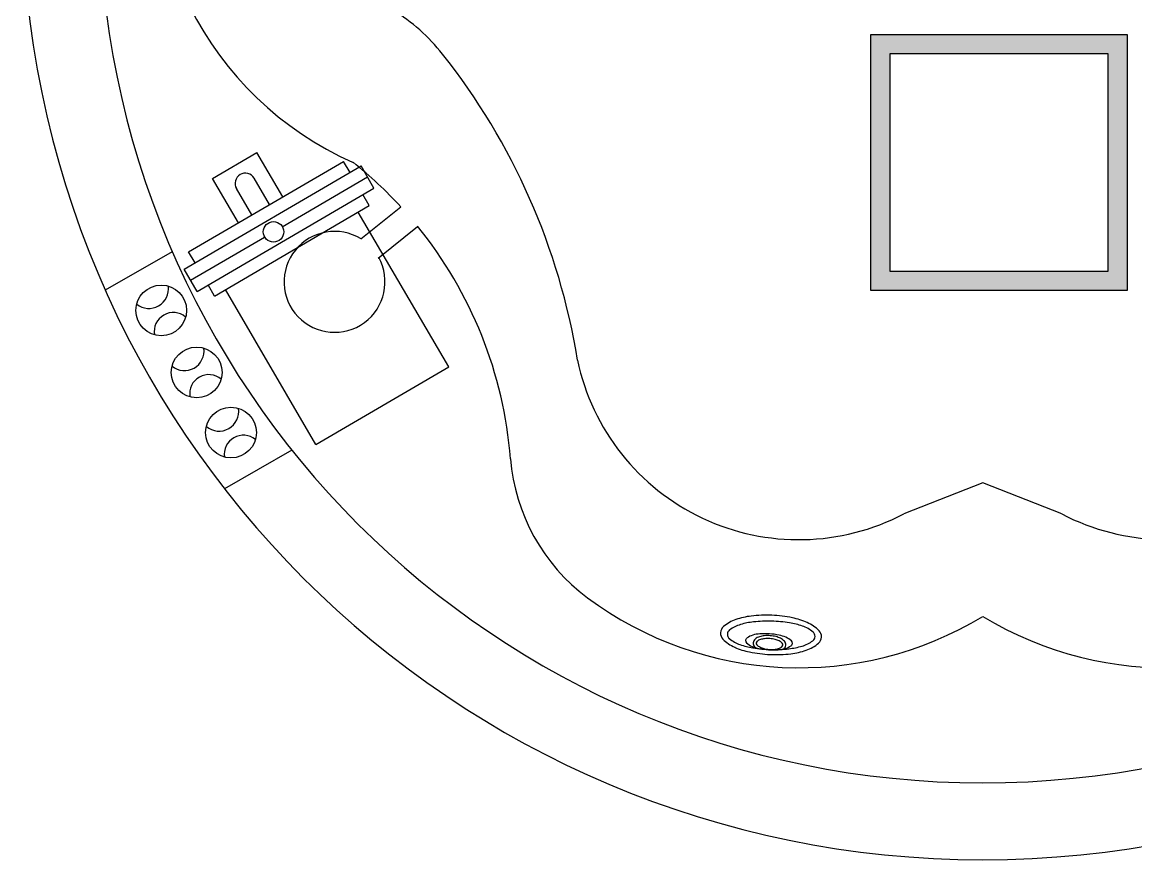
# Model space of a CAD drawing. Header units: millimetres. Extents: x 60252 to 149408, y 10197 to 135197.
# Drawn here: x 93616 to 94920, y 84344 to 85324 of the extents above; entities that cross this region are included whole.
import ezdxf

# ---------------------------------------------------------------- set-up
doc = ezdxf.new("R2010")
doc.units = ezdxf.units.MM
doc.layers.add('IOT SMART DEVICES', color=181, linetype='Continuous')

msp = doc.modelspace()

# ---------------------------------------------------------------- hatches: boundary and pattern name
at = {"layer": 'IOT SMART DEVICES', "ltscale": 10}
h = msp.add_hatch(color=256, dxfattribs=at)
h.dxf.hatch_style = 1
h.paths.add_polyline_path([(94910, 85310), (94610, 85310), (94610, 85010), (94910, 85010)])
h.paths.add_polyline_path([(94632.5, 85032.5), (94632.5, 85197.5), (94632.5, 85287.5), (94722.5, 85287.5), (94887.5, 85287.5), (94887.5, 85032.5)], flags=16)

# ---------------------------------------------------------------- linework, layer by layer
for p, q in [((93810.9, 85055.6), (93992.3, 85161.4)), ((93839, 85141.4), (93890.8, 85171.7)), ((93921.1, 85119.8), (93890.8, 85171.7)), ((93999.9, 85148.5), (93992.3, 85161.4)), ((93805.5, 85035), (94012.8, 85156)), ((94027.9, 85130.1), (94012.8, 85156)), ((93869.2, 85089.6), (93839, 85141.4)), ((93905.5, 85110.8), (93887.5, 85141.6)), ((93920.6, 85084.9), (94020.4, 85143.1)), ((93820.7, 85009.1), (94027.9, 85130.1)), ((93884.8, 85098.7), (93866.8, 85129.5)), ((94022.5, 85109.6), (94015, 85122.6)), ((93841.2, 85003.7), (94022.5, 85109.6)), ((94012.7, 85070.5), (94059.5, 85108)), ((94115.5, 84920.7), (94009.6, 85102)), ((94032.7, 85048.2), (94079, 85085.3)), ((93813.1, 85022.1), (93899.9, 85072.8)), ((93713.4, 85010.9), (93792, 85055.7)), ((93818.5, 85042.6), (93810.9, 85055.6)), ((93820.7, 85009.1), (93805.5, 85035)), ((93841.2, 85003.7), (93833.6, 85016.7)), ((93960, 84829.9), (93854.1, 85011.3)), ((93960, 84829.9), (94115.5, 84920.7)), ((93931.9, 84823.2), (93852.9, 84778.1)), ((94741.1, 84785.1), (94648.6, 84748.6)), ((94833.5, 84748.6), (94741.1, 84785.1))]:
    msp.add_line(p, q)
for points in [[(94741, 86593.6, 1), (94741, 84343.6, 1)], [(94741, 84343.6, 1), (94741, 86593.6, 1)], [(94741, 86503.6, 1), (94741, 84433.6, 1)], [(94741, 84433.6, 1), (94741, 86503.6, 1)]]:
    msp.add_lwpolyline(points, format="xyb")
for centre, radius in [((93910.3, 85078.8), 12), ((93778.8, 84986.9), 29.7), ((93820.3, 84914.2), 29.7), ((93860.5, 84843.8), 29.7)]:
    msp.add_circle(centre, radius)
for centre, radius, start, end in [((94160.7, 85516.6), 389.5, 167.0973, 246.1928), ((93931.9, 85147.2), 225, 38.4016, 58.2295), ((93499.8, 84804.7), 776.5, 9.1865, 38.4016), ((93695.2, 84773.9), 494.3, 42.529, 51.4144), ((93877.2, 85135.5), 12, 30.273, 210.273), ((93695.2, 84773.9), 494.3, 4.5524, 39.0582), ((93981.8, 85020.3), 59.1, 58.3701, 28.9224), ((93764.4, 85012.2), 23, 231.3765, 7.7846), ((93792.9, 84962), 22.4, 49.7865, 189.6535), ((93805.9, 84939.4), 23, 231.1173, 8.0424), ((94525.7, 84983.6), 265.2, 191.9681, 297.6105), ((94956.4, 84983.6), 265.2, 242.3895, 348.0319), ((93834.5, 84889.3), 22.4, 49.7865, 189.3822), ((93846.5, 84868.5), 23, 230.0196, 9.1341), ((93875, 84818.3), 22.4, 51.2004, 188.24), ((94412.2, 84831), 225, 184.5524, 233.367), ((94525.7, 84983.6), 415.2, 233.367, 301.2396), ((94956.4, 84983.6), 415.2, 238.7604, 306.633), ((94466, 84583.2), 44, 108.7271, 130.6373), ((94479.8, 84542.2), 87.3, 96.6644, 108.7271), ((94487.4, 84477.5), 152.5, 87.5458, 96.6644), ((94487.4, 84477.5), 152.5, 78.4272, 87.5458), ((94500.5, 84541.3), 87.3, 66.3646, 78.4272), ((94443.8, 84609), 10, 130.6373, 177.5458), ((94448.3, 84607.5), 6.43, 126.5087, 178.5726), ((94468.8, 84579.8), 40.9, 106.4666, 126.5087), ((94482, 84535.2), 87.4, 96.1901, 106.4666), ((94489.7, 84464.1), 158.9, 88.5726, 96.1901), ((94489.7, 84464.1), 158.9, 80.9551, 88.5726), ((94500.9, 84534.7), 87.4, 70.6787, 80.9551), ((94516.3, 84578.6), 40.9, 50.6366, 70.6787), ((94517.8, 84581), 44, 44.4544, 66.3646), ((94542.1, 84604.8), 10, 357.5458, 44.4544), ((94443.8, 84609), 10, 177.5458, 224.4544), ((94468.1, 84632.8), 44, 224.4544, 246.3646), ((94448.3, 84607.5), 6.43, 178.5726, 230.6366), ((94470.1, 84634.1), 40.9, 230.6366, 250.6787), ((94467, 84600.3), 3.75, 125.7062, 176.2554), ((94467, 84600.3), 3.75, 176.2554, 226.8045), ((94477.3, 84586), 21.3, 105.0773, 125.7062), ((94483.3, 84563.5), 44.7, 94.2916, 105.0773), ((94478.4, 84597.2), 6.28, 129.6672, 175.5437), ((94484, 84590.5), 15, 107.4305, 129.6672), ((94478.4, 84597.2), 2.81, 129.6672, 175.5437), ((94484, 84590.5), 11.5, 107.4305, 129.6672), ((94487.3, 84580.1), 25.9, 94.9912, 107.4305), ((94486, 84527.9), 80.4, 86.2554, 94.2916), ((94487.3, 84580.1), 22.4, 94.9912, 107.4305), ((94488.7, 84563.8), 42.3, 85.5437, 94.9912), ((94488.7, 84563.8), 38.8, 85.5437, 94.9912), ((94486, 84527.9), 80.4, 78.2191, 86.2554), ((94488.7, 84563.8), 38.8, 76.0961, 85.5437), ((94488.7, 84563.8), 42.3, 76.0961, 85.5437), ((94492.6, 84579.7), 22.4, 63.6568, 76.0961), ((94492.6, 84579.7), 25.9, 63.6568, 76.0961), ((94493.3, 84562.8), 44.7, 67.4334, 78.2191), ((94497.5, 84589.5), 11.5, 41.4202, 63.6568), ((94497.5, 84589.5), 15, 41.4202, 63.6568), ((94504, 84595.2), 6.28, 355.5437, 41.4202), ((94502.3, 84584.4), 21.3, 46.8045, 67.4334), ((94514.3, 84597.2), 3.75, 356.2554, 46.8045), ((94517.7, 84632.9), 40.9, 286.4666, 306.5087), ((94538.2, 84605.2), 6.43, 306.5087, 358.5726), ((94538.2, 84605.2), 6.43, 358.5726, 50.6366), ((94542.1, 84604.8), 10, 310.6373, 357.5458), ((94485.4, 84672.4), 87.3, 246.3646, 258.4272), ((94485.5, 84678), 87.4, 250.6787, 260.9551), ((94479, 84613.1), 21.3, 226.8045, 247.4334), ((94498.5, 84736.3), 152.5, 258.4272, 267.5458), ((94488, 84634.7), 44.7, 247.4334, 258.2191), ((94496.8, 84748.6), 158.9, 260.9551, 268.5726), ((94478.4, 84597.2), 6.28, 175.5437, 221.4202), ((94485, 84603), 15, 221.4202, 232.4141), ((94478.4, 84597.2), 2.81, 175.5437, 221.4202), ((94485, 84603), 11.5, 221.4202, 243.6568), ((94495.3, 84669.7), 80.4, 258.2191, 266.2554), ((94489.8, 84612.8), 22.4, 243.6568, 256.0961), ((94493.7, 84628.6), 38.8, 256.0961, 265.5437), ((94495.3, 84669.7), 80.4, 266.2554, 274.2916), ((94493.7, 84628.6), 38.8, 265.5437, 274.9912), ((94496.8, 84748.6), 158.9, 268.5726, 276.1901), ((94495.2, 84612.3), 22.4, 274.9912, 287.4305), ((94498, 84634.1), 44.7, 274.2916, 285.0773), ((94498.4, 84601.9), 11.5, 287.4305, 309.6672), ((94504, 84595.2), 2.81, 309.6672, 355.5437), ((94504, 84595.2), 2.81, 355.5437, 41.4202), ((94498.4, 84601.9), 15, 307.7986, 309.6672), ((94504, 84595.2), 6.28, 309.6672, 355.5437), ((94504, 84611.5), 21.3, 285.0773, 305.7062), ((94504.5, 84677.6), 87.4, 276.1901, 286.4666), ((94506.1, 84671.5), 87.3, 276.6644, 288.7271), ((94514.3, 84597.2), 3.75, 305.7062, 356.2554), ((94520, 84630.6), 44, 288.7271, 310.6373), ((94498.5, 84736.3), 152.5, 267.5458, 276.6644)]:
    msp.add_arc(centre, radius, start, end)
for p, q in [((94610, 85310), (94910, 85310)), ((94610, 85010), (94610, 85310)), ((94910, 85310), (94910, 85010)), ((94632.5, 85287.5), (94722.5, 85287.5)), ((94632.5, 85197.5), (94632.5, 85287.5)), ((94722.5, 85287.5), (94887.5, 85287.5)), ((94887.5, 85287.5), (94887.5, 85032.5)), ((94632.5, 85032.5), (94632.5, 85197.5)), ((94887.5, 85032.5), (94632.5, 85032.5)), ((94910, 85010), (94610, 85010))]:
    msp.add_line(p, q, dxfattribs=at)

doc.saveas('drawing.dxf')
